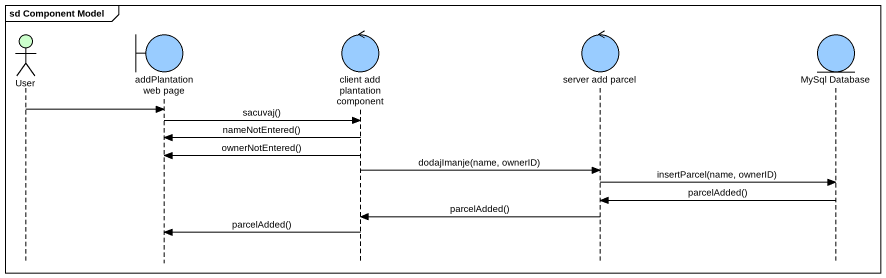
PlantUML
@startuml
mainframe sd Component Model
hide footbox
actor User #CCFFCC
boundary "addPlantation web page" as addPlantation_web_page #99CCFF
control "client add plantation component" as client_add_plantation #99CCFF
control "server add parcel" as server_add_parcel #99CCFF
entity "MySql Database" as MySql_Database #99CCFF

User -> addPlantation_web_page
addPlantation_web_page -> client_add_plantation : sacuvaj()
client_add_plantation -> addPlantation_web_page : nameNotEntered()
client_add_plantation -> addPlantation_web_page : ownerNotEntered()
client_add_plantation -> server_add_parcel : dodajImanje(name, ownerID)
server_add_parcel -> MySql_Database : insertParcel(name, ownerID)
MySql_Database -> server_add_parcel : parcelAdded()
server_add_parcel -> client_add_plantation : parcelAdded()
client_add_plantation -> addPlantation_web_page : parcelAdded()
@enduml
